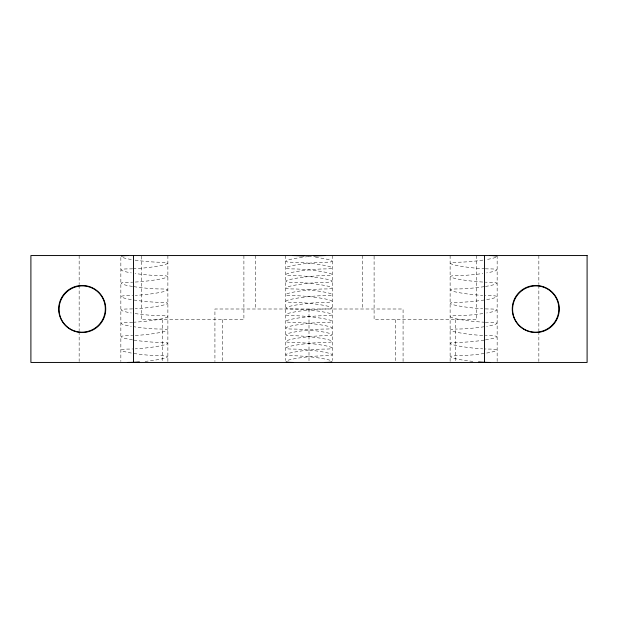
<?xml version="1.0" encoding="UTF-8"?>
<svg xmlns="http://www.w3.org/2000/svg" width="618" height="618" viewBox="0 0 618 618"><rect width="100%" height="100%" fill="white"/><g stroke="black" fill="none" stroke-linecap="round" stroke-linejoin="round"><path stroke-width="0.46" stroke-dasharray="3.09 2.32" d="M538.85 255.551L538.85 284.442M538.85 285.4L538.85 330.669M538.85 331.634L538.85 361.491M497.15 255.551L497.15 361.491M476.733 255.551L476.733 319.691L374.099 319.691L374.099 255.551M455.35 319.691L455.35 361.499M450.12 255.551L450.12 361.491M403.075 361.499L403.075 309L214.925 309L214.925 361.499M395.481 319.691L395.481 361.499M362.449 255.551L362.449 309M332.515 255.551L332.515 360.526M309 309L309 361.499M285.485 255.551L285.485 360.526M255.551 255.551L255.551 309M243.901 255.551L243.901 319.691L141.267 319.691L141.267 255.551M222.519 319.691L222.519 361.499M167.88 255.551L167.88 361.491M162.65 319.691L162.65 361.499M120.85 257.474L120.85 361.491M79.15 255.551L79.15 284.442M79.15 285.4L79.15 330.669M79.15 331.634L79.15 361.491M315.52 257.289A23.252 2.356 5.9 0 1 325.277 262.233A23.252 2.356 -5.9 0 0 292.6 265.578A23.252 2.356 -5.9 0 0 292.723 268.915A23.252 2.356 5.9 0 1 325.4 272.26A23.252 2.356 5.9 0 1 325.277 275.589A23.252 2.356 -5.9 0 0 292.6 278.934A23.252 2.356 -5.9 0 0 292.723 282.271A23.252 2.356 5.9 0 1 325.4 285.616A23.252 2.356 5.9 0 1 325.277 288.954A23.252 2.356 -5.9 0 0 292.6 292.299A23.252 2.356 -5.9 0 0 292.723 295.636A23.252 2.356 5.9 0 1 325.4 298.981A23.252 2.356 5.9 0 1 325.277 302.318A23.252 2.356 -5.9 0 0 292.6 305.663A23.252 2.356 -5.9 0 0 292.723 308.992A23.252 2.356 5.9 0 1 325.4 312.337A23.252 2.356 5.9 0 1 325.277 315.674A23.252 2.356 -5.9 0 0 292.6 319.019A23.252 2.356 -5.9 0 0 292.723 322.357A23.252 2.356 5.9 0 1 325.4 325.701A23.252 2.356 5.9 0 1 325.277 329.039A23.252 2.356 -5.9 0 0 292.6 332.384A23.252 2.356 -5.9 0 0 292.723 335.721A23.252 2.356 5.9 0 1 325.4 339.066A23.252 2.356 5.9 0 1 325.277 342.395A23.252 2.356 -5.9 0 0 292.6 345.74A23.252 2.356 -5.9 0 0 292.723 349.077A23.252 2.356 5.9 0 1 325.4 352.422A23.252 2.356 5.9 0 1 325.277 355.759A23.252 2.356 -5.9 0 0 286.798 360.711M308.359 256.462A23.252 2.356 5.9 0 1 312.693 256.933M133.805 300.008A23.252 2.356 5.9 0 0 160.641 302.318A23.252 2.356 -5.9 0 1 163.515 305.037A23.252 2.356 -5.9 0 1 135.272 308.761M131.31 299.606A23.252 2.356 5.9 0 1 128.088 295.643A23.252 2.356 -5.9 0 0 132.685 295.528M133.805 286.652A23.252 2.356 5.9 0 0 160.641 288.954A23.252 2.356 -5.9 0 1 163.515 291.673A23.252 2.356 -5.9 0 1 135.272 295.396M132.53 286.451A23.252 2.356 5.9 0 1 128.088 282.279A23.252 2.356 -5.9 0 0 132.685 282.163M135.11 260.124A23.252 2.356 5.9 0 0 160.641 262.233A23.252 2.356 -5.9 0 1 163.098 265.052A23.252 2.356 -5.9 0 1 133.959 268.745M131.31 259.521A23.252 2.356 5.9 0 1 122.163 257.289M135.272 282.04A23.252 2.356 -5.9 0 0 163.515 278.316A23.252 2.356 -5.9 0 0 160.641 275.605A23.252 2.356 5.9 0 1 135.11 273.488M132.685 268.807A23.252 2.356 -5.9 0 1 128.088 268.915A23.252 2.356 5.9 0 0 131.31 272.886M132.685 308.892A23.252 2.356 -5.9 0 1 128.088 308.992A23.252 2.356 5.9 0 0 131.31 312.963M135.11 313.565A23.252 2.356 5.9 0 0 160.641 315.674A23.252 2.356 -5.9 0 1 163.098 318.502A23.252 2.356 -5.9 0 1 133.959 322.194M133.805 353.457A23.252 2.356 5.9 0 0 160.641 355.759A23.252 2.356 -5.9 0 1 165.585 357.884A23.252 2.356 -5.9 0 1 143.724 361.538M131.31 353.048A23.252 2.356 5.9 0 1 128.088 349.085A23.252 2.356 -5.9 0 0 132.685 348.969M133.805 340.093A23.252 2.356 5.9 0 0 160.641 342.395A23.252 2.356 -5.9 0 1 163.515 345.122A23.252 2.356 -5.9 0 1 135.272 348.846M132.53 339.892A23.252 2.356 5.9 0 1 128.088 335.728A23.252 2.356 -5.9 0 0 132.685 335.613M135.272 335.481A23.252 2.356 -5.9 0 0 163.515 331.758A23.252 2.356 -5.9 0 0 160.641 329.046A23.252 2.356 5.9 0 1 133.805 326.729M132.685 322.248A23.252 2.356 -5.9 0 1 128.088 322.357A23.252 2.356 5.9 0 0 131.31 326.327M302.48 257.289A23.252 2.356 -5.9 0 0 292.723 262.233A23.252 2.356 5.9 0 1 325.4 265.578A23.252 2.356 5.9 0 1 325.277 268.915A23.252 2.356 -5.9 0 0 292.6 272.26A23.252 2.356 -5.9 0 0 292.723 275.589A23.252 2.356 5.9 0 1 325.4 278.934A23.252 2.356 5.9 0 1 325.277 282.271A23.252 2.356 -5.9 0 0 292.6 285.616A23.252 2.356 -5.9 0 0 292.723 288.954A23.252 2.356 5.9 0 1 325.4 292.299A23.252 2.356 5.9 0 1 325.277 295.636A23.252 2.356 -5.9 0 0 292.6 298.981A23.252 2.356 -5.9 0 0 292.723 302.318A23.252 2.356 5.9 0 1 325.4 305.663A23.252 2.356 5.9 0 1 325.277 308.992A23.252 2.356 -5.9 0 0 292.6 312.337A23.252 2.356 -5.9 0 0 292.723 315.674A23.252 2.356 5.9 0 1 325.4 319.019A23.252 2.356 5.9 0 1 325.277 322.357A23.252 2.356 -5.9 0 0 292.6 325.701A23.252 2.356 -5.9 0 0 292.723 329.039A23.252 2.356 5.9 0 1 325.4 332.384A23.252 2.356 5.9 0 1 325.277 335.721A23.252 2.356 -5.9 0 0 292.6 339.066A23.252 2.356 -5.9 0 0 292.723 342.395A23.252 2.356 5.9 0 1 325.4 345.74A23.252 2.356 5.9 0 1 325.277 349.077A23.252 2.356 -5.9 0 0 292.6 352.422A23.252 2.356 -5.9 0 0 292.723 355.759A23.252 2.356 5.9 0 1 331.202 360.711M305.307 256.933A23.252 2.356 -5.9 0 1 309.641 256.462M486.69 299.599A23.252 2.356 -5.9 0 0 489.912 295.643A23.252 2.356 5.9 0 1 485.315 295.52M484.195 300.008A23.252 2.356 -5.9 0 1 457.359 302.31A23.252 2.356 5.9 0 0 454.485 305.037A23.252 2.356 5.9 0 0 482.728 308.753M485.47 286.443A23.252 2.356 -5.9 0 0 489.912 282.279A23.252 2.356 5.9 0 1 485.315 282.163M484.195 286.644A23.252 2.356 -5.9 0 1 457.359 288.946A23.252 2.356 5.9 0 0 454.485 291.673A23.252 2.356 5.9 0 0 482.728 295.396M495.837 257.281A23.252 2.356 -5.9 0 1 486.69 259.514M482.89 260.116A23.252 2.356 -5.9 0 1 457.359 262.225A23.252 2.356 5.9 0 0 454.902 265.052A23.252 2.356 5.9 0 0 484.041 268.737M482.728 282.032A23.252 2.356 5.9 0 1 454.485 278.309A23.252 2.356 5.9 0 1 457.359 275.597A23.252 2.356 -5.9 0 0 482.89 273.48M485.315 268.799A23.252 2.356 5.9 0 0 489.912 268.907A23.252 2.356 -5.9 0 1 486.69 272.878M485.315 308.884A23.252 2.356 5.9 0 0 489.912 308.992A23.252 2.356 -5.9 0 1 486.69 312.963M482.89 313.565A23.252 2.356 -5.9 0 1 457.359 315.674A23.252 2.356 5.9 0 0 454.902 318.502A23.252 2.356 5.9 0 0 484.041 322.187M486.69 353.048A23.252 2.356 -5.9 0 0 489.912 349.085A23.252 2.356 5.9 0 1 485.315 348.969M484.195 353.457A23.252 2.356 -5.9 0 1 457.359 355.759A23.252 2.356 5.9 0 0 452.415 357.884A23.252 2.356 5.9 0 0 474.276 361.538M485.47 339.892A23.252 2.356 -5.9 0 0 489.912 335.728A23.252 2.356 5.9 0 1 485.315 335.613M484.195 340.093A23.252 2.356 -5.9 0 1 457.359 342.395A23.252 2.356 5.9 0 0 454.485 345.122A23.252 2.356 5.9 0 0 482.728 348.846M482.728 335.481A23.252 2.356 5.9 0 1 454.485 331.758A23.252 2.356 5.9 0 1 457.359 329.046M485.315 322.248A23.252 2.356 5.9 0 0 489.912 322.357A23.252 2.356 -5.9 0 1 486.69 326.327M484.195 326.729A23.252 2.356 -5.9 0 1 457.359 329.039"/><path stroke-width="0.93" d="M484.466 255.551L484.466 362.449M133.534 255.551L133.534 362.449M292.723 255.558A23.252 2.356 5.9 0 1 304.048 256.084M292.723 362.442A23.252 2.356 -5.9 0 1 286.211 361.8M121.576 256.2A23.252 2.356 5.9 0 1 128.088 255.558M139.413 361.916A23.252 2.356 -5.9 0 1 128.088 362.442M313.952 256.084A23.252 2.356 -5.9 0 1 325.277 255.558M331.789 361.8A23.252 2.356 5.9 0 1 325.277 362.442M489.912 255.551A23.252 2.356 -5.9 0 1 496.424 256.192M489.912 362.442A23.252 2.356 5.9 0 1 478.587 361.916M587.1 255.551L30.9 255.551L30.9 362.449L587.1 362.449L587.092 255.551M524.018 329.371A23.523 23.523 0 0 0 559.298 309A23.523 23.523 0 0 0 524.018 288.629A23.523 23.523 0 0 0 524.018 329.371M70.452 329.371A23.523 23.523 0 0 0 105.732 309A23.523 23.523 0 0 0 70.452 288.629A23.523 23.523 0 0 0 70.452 329.371M541.607 331.364A23.252 23.013 -45 0 0 552.175 292.6A23.252 23.013 -45 0 0 513.419 303.175A23.252 23.013 -45 0 0 541.607 331.364M88.042 331.364A23.252 23.013 -45 0 0 98.617 292.6A23.252 23.013 -45 0 0 59.853 303.175A23.252 23.013 -45 0 0 88.042 331.364"/></g></svg>
